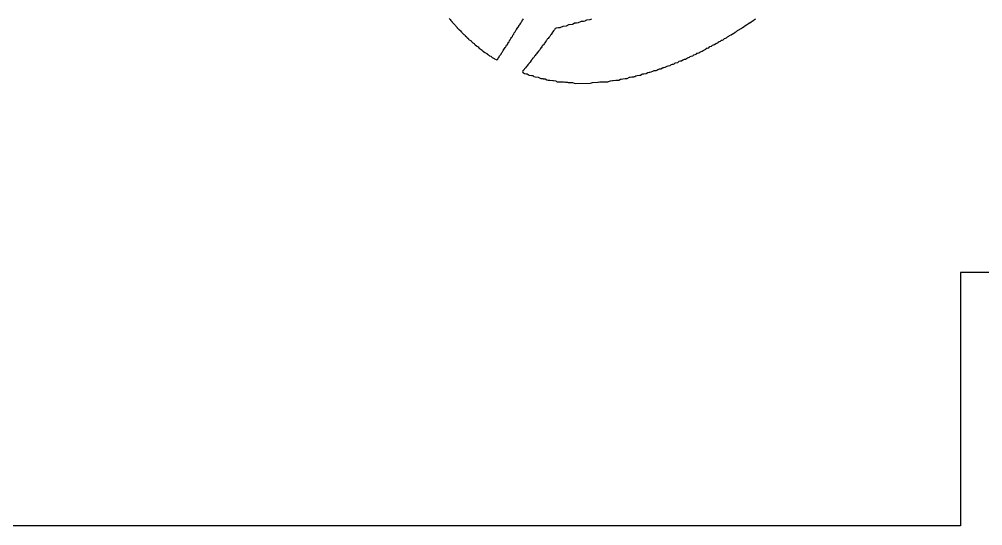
# Model space of a CAD drawing. Header units: millimetres. Extents: x -3 to 175, y -4 to 177.
# Drawn here: x 104.5 to 112.03, y 51.59 to 55.55 of the extents above; entities that cross this region are included whole.
import ezdxf

# ---------------------------------------------------------------- set-up
doc = ezdxf.new("R2010")
doc.units = ezdxf.units.MM
doc.layers.add('TopLayer', color=1, linetype='Continuous')
doc.layers.add('TopOverlay', color=2, linetype='Continuous')

msp = doc.modelspace()

# ---------------------------------------------------------------- linework, layer by layer
at = {"layer": 'TopLayer'}
for p, q in [((113.9583, 53.5686), (111.8616, 53.5686)), ((111.8616, 53.5686), (111.8616, 51.5874)), ((111.8616, 51.5874), (96.1072, 51.5874))]:
    msp.add_line(p, q, dxfattribs=at)
at = {"layer": 'TopOverlay'}
for p, q in [((107.8594, 55.5576), (107.8673, 55.5498)), ((107.8673, 55.5498), (107.8712, 55.5432)), ((107.8712, 55.5432), (107.8817, 55.5327)), ((107.8817, 55.5327), (107.883, 55.5301)), ((107.883, 55.5301), (107.8935, 55.5196)), ((107.8935, 55.5196), (107.8948, 55.517)), ((107.8948, 55.517), (107.9066, 55.5051)), ((107.9066, 55.5051), (107.9079, 55.5025)), ((107.9079, 55.5025), (107.9119, 55.4986)), ((107.9119, 55.4986), (107.9132, 55.496)), ((107.9132, 55.496), (107.9211, 55.4881)), ((108.4012, 55.492), (108.4025, 55.4947)), ((108.4025, 55.4947), (108.4065, 55.5038)), ((108.4065, 55.5038), (108.4078, 55.5065)), ((108.4078, 55.5065), (108.4156, 55.5143)), ((108.4156, 55.5143), (108.4189, 55.5229)), ((108.4189, 55.5229), (108.4235, 55.5301)), ((108.4235, 55.5301), (108.4274, 55.534)), ((108.4274, 55.534), (108.4301, 55.5406)), ((108.4301, 55.5406), (108.4333, 55.5478)), ((108.4333, 55.5478), (108.436, 55.5491)), ((108.436, 55.5491), (108.4419, 55.555)), ((108.7495, 55.4966), (108.7298, 55.4874)), ((108.7757, 55.4992), (108.7495, 55.4966)), ((108.7849, 55.5032), (108.7757, 55.4992)), ((108.7869, 55.5051), (108.7849, 55.5032)), ((108.7935, 55.5078), (108.7869, 55.5051)), ((108.7987, 55.5091), (108.7935, 55.5078)), ((108.8217, 55.5111), (108.7987, 55.5091)), ((108.8308, 55.515), (108.8217, 55.5111)), ((108.84, 55.5216), (108.8308, 55.515)), ((108.8558, 55.5229), (108.84, 55.5216)), ((108.8689, 55.5242), (108.8558, 55.5229)), ((108.8912, 55.5347), (108.8689, 55.5242)), ((108.9109, 55.536), (108.8912, 55.5347)), ((108.9214, 55.5386), (108.9109, 55.536)), ((108.924, 55.5412), (108.9214, 55.5386)), ((108.9332, 55.5465), (108.924, 55.5412)), ((108.9594, 55.5491), (108.9332, 55.5465)), ((108.9686, 55.5517), (108.9594, 55.5491)), ((108.9725, 55.5557), (108.9686, 55.5517)), ((110.1545, 55.4888), (110.169, 55.4966)), ((110.169, 55.4966), (110.1742, 55.5019)), ((110.1742, 55.5019), (110.186, 55.5084)), ((110.186, 55.5084), (110.1932, 55.5143)), ((110.1932, 55.5143), (110.2005, 55.5176)), ((110.2005, 55.5176), (110.2031, 55.5189)), ((110.2031, 55.5189), (110.2057, 55.5216)), ((110.2057, 55.5216), (110.2077, 55.5222)), ((110.2077, 55.5222), (110.2083, 55.5242)), ((110.2083, 55.5242), (110.211, 55.5255)), ((110.211, 55.5255), (110.2228, 55.532)), ((110.2228, 55.532), (110.2293, 55.5386)), ((110.2293, 55.5386), (110.2438, 55.5465)), ((110.2438, 55.5465), (110.2464, 55.5504)), ((110.2464, 55.5504), (110.249, 55.5517)), ((110.249, 55.5517), (110.2582, 55.557)), ((107.9211, 55.4881), (107.9224, 55.4855)), ((107.9224, 55.4855), (107.9283, 55.4796)), ((107.9283, 55.4796), (107.9309, 55.4783)), ((107.9309, 55.4783), (107.9342, 55.475)), ((107.9342, 55.475), (107.9355, 55.4724)), ((107.9355, 55.4724), (107.9401, 55.4678)), ((107.9401, 55.4678), (107.9427, 55.4664)), ((107.9427, 55.4664), (107.946, 55.4632)), ((107.946, 55.4632), (107.9473, 55.4605)), ((107.9473, 55.4605), (107.9532, 55.4546)), ((107.9532, 55.4546), (107.9558, 55.4533)), ((107.9558, 55.4533), (107.9591, 55.4501)), ((107.9591, 55.4501), (107.9604, 55.4474)), ((107.9604, 55.4474), (107.9663, 55.4415)), ((107.9663, 55.4415), (107.9689, 55.4402)), ((107.9689, 55.4402), (107.9722, 55.4369)), ((107.9722, 55.4369), (107.9735, 55.4343)), ((107.9735, 55.4343), (107.9781, 55.4297)), ((107.9781, 55.4297), (107.9807, 55.4284)), ((107.9807, 55.4284), (107.984, 55.4251)), ((107.984, 55.4251), (107.9853, 55.4225)), ((107.9853, 55.4225), (107.9912, 55.4166)), ((108.354, 55.4173), (108.3579, 55.4277)), ((108.3579, 55.4277), (108.3605, 55.4304)), ((108.3605, 55.4304), (108.3618, 55.433)), ((108.3618, 55.433), (108.3658, 55.4369)), ((108.3658, 55.4369), (108.3691, 55.4455)), ((108.3691, 55.4455), (108.3723, 55.4501)), ((108.3723, 55.4501), (108.3763, 55.454)), ((108.3763, 55.454), (108.3848, 55.4704)), ((108.3848, 55.4704), (108.3874, 55.4717)), ((108.3874, 55.4717), (108.392, 55.4802)), ((108.392, 55.4802), (108.396, 55.4868)), ((108.396, 55.4868), (108.4012, 55.492)), ((108.6518, 55.4277), (108.6459, 55.4166)), ((108.6583, 55.4343), (108.6518, 55.4277)), ((108.6649, 55.4461), (108.6583, 55.4343)), ((108.6662, 55.4487), (108.6649, 55.4461)), ((108.6682, 55.4494), (108.6662, 55.4487)), ((108.6715, 55.4527), (108.6682, 55.4494)), ((108.6767, 55.4619), (108.6715, 55.4527)), ((108.6846, 55.4697), (108.6767, 55.4619)), ((108.6898, 55.4789), (108.6846, 55.4697)), ((108.6957, 55.4835), (108.6898, 55.4789)), ((108.7154, 55.4848), (108.6957, 55.4835)), ((108.7246, 55.4861), (108.7154, 55.4848)), ((108.7298, 55.4874), (108.7246, 55.4861)), ((110.0365, 55.414), (110.0483, 55.4205)), ((110.0483, 55.4205), (110.0522, 55.4245)), ((110.0522, 55.4245), (110.0667, 55.4297)), ((110.0667, 55.4297), (110.0758, 55.4389)), ((110.0758, 55.4389), (110.0844, 55.4422)), ((110.0844, 55.4422), (110.0981, 55.452)), ((110.0981, 55.452), (110.1067, 55.4553)), ((110.1067, 55.4553), (110.1139, 55.4625)), ((110.1139, 55.4625), (110.1165, 55.4638)), ((110.1165, 55.4638), (110.1309, 55.4717)), ((110.1309, 55.4717), (110.1349, 55.4756)), ((110.1349, 55.4756), (110.1493, 55.4835)), ((110.1493, 55.4835), (110.1545, 55.4888)), ((107.9912, 55.4166), (107.9939, 55.4153)), ((107.9939, 55.4153), (107.9971, 55.412)), ((107.9971, 55.412), (107.9985, 55.4094)), ((107.9985, 55.4094), (108.003, 55.4048)), ((108.003, 55.4048), (108.0057, 55.4035)), ((108.0057, 55.4035), (108.0103, 55.3989)), ((108.0103, 55.3989), (108.0116, 55.3963)), ((108.0116, 55.3963), (108.0162, 55.3917)), ((108.0162, 55.3917), (108.028, 55.3851)), ((108.028, 55.3851), (108.0312, 55.3805)), ((108.0312, 55.3805), (108.045, 55.3667)), ((108.045, 55.3667), (108.0542, 55.3615)), ((108.0542, 55.3615), (108.0575, 55.3569)), ((108.0575, 55.3569), (108.0595, 55.3536)), ((108.0595, 55.3536), (108.0621, 55.3523)), ((108.0621, 55.3523), (108.0739, 55.3431)), ((108.0739, 55.3431), (108.0765, 55.3405)), ((108.3015, 55.3359), (108.3041, 55.3425)), ((108.3041, 55.3425), (108.3081, 55.349)), ((108.3081, 55.349), (108.3146, 55.3556)), ((108.3146, 55.3556), (108.3172, 55.3622)), ((108.3172, 55.3622), (108.3225, 55.3713)), ((108.3225, 55.3713), (108.3277, 55.3766)), ((108.3277, 55.3766), (108.331, 55.3851)), ((108.331, 55.3851), (108.3336, 55.3904)), ((108.3336, 55.3904), (108.3363, 55.3917)), ((108.3363, 55.3917), (108.3395, 55.3963)), ((108.3395, 55.3963), (108.3422, 55.4028)), ((108.3422, 55.4028), (108.3461, 55.4094)), ((108.3461, 55.4094), (108.354, 55.4173)), ((108.5875, 55.3438), (108.5849, 55.3372)), ((108.5921, 55.3484), (108.5875, 55.3438)), ((108.5947, 55.3497), (108.5921, 55.3484)), ((108.5967, 55.3517), (108.5947, 55.3497)), ((108.6019, 55.3608), (108.5967, 55.3517)), ((108.6065, 55.3654), (108.6019, 55.3608)), ((108.615, 55.3779), (108.6065, 55.3654)), ((108.6164, 55.3805), (108.615, 55.3779)), ((108.6216, 55.3858), (108.6164, 55.3805)), ((108.6275, 55.3969), (108.6216, 55.3858)), ((108.6301, 55.3982), (108.6275, 55.3969)), ((108.6334, 55.4015), (108.6301, 55.3982)), ((108.64, 55.4107), (108.6334, 55.4015)), ((108.6413, 55.4133), (108.64, 55.4107)), ((108.6432, 55.4153), (108.6413, 55.4133)), ((108.6459, 55.4166), (108.6432, 55.4153)), ((109.9, 55.3379), (109.9125, 55.3425)), ((109.9125, 55.3425), (109.9204, 55.349)), ((109.9204, 55.349), (109.9276, 55.3523)), ((109.9276, 55.3523), (109.9355, 55.3536)), ((109.9355, 55.3536), (109.9473, 55.3628)), ((109.9473, 55.3628), (109.9538, 55.3654)), ((109.9538, 55.3654), (109.9591, 55.3667)), ((109.9591, 55.3667), (109.9663, 55.3727)), ((109.9663, 55.3727), (109.9683, 55.3746)), ((109.9683, 55.3746), (109.9748, 55.3772)), ((109.9748, 55.3772), (109.9833, 55.3805)), ((109.9833, 55.3805), (109.9906, 55.3877)), ((109.9906, 55.3877), (109.9958, 55.389)), ((109.9958, 55.389), (110.0043, 55.3923)), ((110.0043, 55.3923), (110.0129, 55.4009)), ((110.0129, 55.4009), (110.022, 55.4035)), ((110.022, 55.4035), (110.0286, 55.4074)), ((110.0286, 55.4074), (110.0339, 55.4127)), ((110.0339, 55.4127), (110.0365, 55.414)), ((108.0765, 55.3405), (108.0857, 55.3353)), ((108.0857, 55.3353), (108.0923, 55.3287)), ((108.0923, 55.3287), (108.0949, 55.3274)), ((108.0949, 55.3274), (108.1021, 55.3215)), ((108.1021, 55.3215), (108.1067, 55.3169)), ((108.1067, 55.3169), (108.1093, 55.3156)), ((108.1093, 55.3156), (108.1178, 55.3097)), ((108.1178, 55.3097), (108.1191, 55.3071)), ((108.1191, 55.3071), (108.1237, 55.3025)), ((108.1237, 55.3025), (108.1355, 55.2959)), ((108.1355, 55.2959), (108.1395, 55.292)), ((108.1395, 55.292), (108.1539, 55.2841)), ((108.1539, 55.2841), (108.1565, 55.2802)), ((108.1565, 55.2802), (108.1592, 55.2788)), ((108.1592, 55.2788), (108.1683, 55.2736)), ((108.1683, 55.2736), (108.1762, 55.2657)), ((108.2543, 55.2651), (108.2556, 55.269)), ((108.2556, 55.269), (108.2661, 55.2795)), ((108.2661, 55.2795), (108.2694, 55.288)), ((108.2694, 55.288), (108.2726, 55.2926)), ((108.2726, 55.2926), (108.2766, 55.2966)), ((108.2766, 55.2966), (108.2812, 55.309)), ((108.2812, 55.309), (108.2884, 55.3162)), ((108.2884, 55.3162), (108.2963, 55.3307)), ((108.2963, 55.3307), (108.3015, 55.3359)), ((108.5311, 55.2677), (108.5258, 55.2624)), ((108.5376, 55.2769), (108.5311, 55.2677)), ((108.539, 55.2795), (108.5376, 55.2769)), ((108.5422, 55.2828), (108.539, 55.2795)), ((108.5481, 55.29), (108.5422, 55.2828)), ((108.5494, 55.2926), (108.5481, 55.29)), ((108.5586, 55.3018), (108.5494, 55.2926)), ((108.5626, 55.3084), (108.5586, 55.3018)), ((108.5704, 55.3162), (108.5626, 55.3084)), ((108.577, 55.328), (108.5704, 55.3162)), ((108.579, 55.33), (108.577, 55.328)), ((108.5849, 55.3372), (108.579, 55.33)), ((109.7649, 55.2657), (109.7741, 55.2749)), ((109.7741, 55.2749), (109.7833, 55.2762)), ((109.7833, 55.2762), (109.7918, 55.2795)), ((109.7918, 55.2795), (109.7944, 55.2821)), ((109.7944, 55.2821), (109.7957, 55.2848)), ((109.7957, 55.2848), (109.7977, 55.2867)), ((109.7977, 55.2867), (109.803, 55.288)), ((109.803, 55.288), (109.8121, 55.2893)), ((109.8121, 55.2893), (109.8213, 55.2946)), ((109.8213, 55.2946), (109.8253, 55.2985)), ((109.8253, 55.2985), (109.8384, 55.3025)), ((109.8384, 55.3025), (109.8476, 55.3077)), ((109.8476, 55.3077), (109.8515, 55.3116)), ((109.8515, 55.3116), (109.8679, 55.3176)), ((109.8679, 55.3176), (109.8705, 55.3202)), ((109.8705, 55.3202), (109.8718, 55.3228)), ((109.8718, 55.3228), (109.8738, 55.3248)), ((109.8738, 55.3248), (109.8791, 55.3261)), ((109.8791, 55.3261), (109.8909, 55.3287)), ((109.8909, 55.3287), (109.9, 55.3379)), ((108.1762, 55.2657), (108.1847, 55.2624)), ((108.1847, 55.2624), (108.1893, 55.2592)), ((108.1893, 55.2592), (108.1946, 55.2539)), ((108.1946, 55.2539), (108.2011, 55.2513)), ((108.2011, 55.2513), (108.2103, 55.2461)), ((108.2103, 55.2461), (108.2143, 55.2421)), ((108.2143, 55.2421), (108.2267, 55.2375)), ((108.2267, 55.2375), (108.2326, 55.2356)), ((108.2326, 55.2356), (108.2379, 55.2369)), ((108.2379, 55.2369), (108.2398, 55.2388)), ((108.2398, 55.2388), (108.2431, 55.2474)), ((108.2431, 55.2474), (108.2464, 55.252)), ((108.2464, 55.252), (108.2503, 55.2559)), ((108.2503, 55.2559), (108.2516, 55.2585)), ((108.2516, 55.2585), (108.2543, 55.2651)), ((108.4747, 55.1955), (108.4707, 55.189)), ((108.4825, 55.2034), (108.4747, 55.1955)), ((108.4839, 55.206), (108.4825, 55.2034)), ((108.4865, 55.2087), (108.4839, 55.206)), ((108.4878, 55.2113), (108.4865, 55.2087)), ((108.4924, 55.2159), (108.4878, 55.2113)), ((108.5009, 55.2283), (108.4924, 55.2159)), ((108.5022, 55.231), (108.5009, 55.2283)), ((108.5062, 55.2349), (108.5022, 55.231)), ((108.5127, 55.2441), (108.5062, 55.2349)), ((108.514, 55.2467), (108.5127, 55.2441)), ((108.516, 55.2474), (108.514, 55.2467)), ((108.5226, 55.2539), (108.516, 55.2474)), ((108.5258, 55.2624), (108.5226, 55.2539)), ((109.5878, 55.1896), (109.595, 55.1955)), ((109.595, 55.1955), (109.5983, 55.1988)), ((109.5983, 55.1988), (109.6068, 55.2008)), ((109.6068, 55.2008), (109.6147, 55.2021)), ((109.6147, 55.2021), (109.6213, 55.2047)), ((109.6213, 55.2047), (109.6291, 55.21)), ((109.6291, 55.21), (109.6311, 55.2119)), ((109.6311, 55.2119), (109.6495, 55.2146)), ((109.6495, 55.2146), (109.6567, 55.2205)), ((109.6567, 55.2205), (109.66, 55.2238)), ((109.66, 55.2238), (109.6705, 55.2264)), ((109.6705, 55.2264), (109.6783, 55.2277)), ((109.6783, 55.2277), (109.6875, 55.2342)), ((109.6875, 55.2342), (109.6901, 55.2356)), ((109.6901, 55.2356), (109.6967, 55.2382)), ((109.6967, 55.2382), (109.7019, 55.2395)), ((109.7019, 55.2395), (109.7098, 55.2408)), ((109.7098, 55.2408), (109.7256, 55.2513)), ((109.7256, 55.2513), (109.7328, 55.2533)), ((109.7328, 55.2533), (109.7413, 55.2565)), ((109.7413, 55.2565), (109.7439, 55.2592)), ((109.7439, 55.2592), (109.7465, 55.2605)), ((109.7465, 55.2605), (109.7531, 55.2631)), ((109.7531, 55.2631), (109.7649, 55.2657)), ((108.4366, 55.1483), (108.434, 55.1418)), ((108.434, 55.1418), (108.4353, 55.1365)), ((108.4353, 55.1365), (108.4373, 55.1345)), ((108.4432, 55.1549), (108.4366, 55.1483)), ((108.4373, 55.1345), (108.4399, 55.1332)), ((108.4399, 55.1332), (108.4491, 55.1267)), ((108.4497, 55.1641), (108.4432, 55.1549)), ((108.4491, 55.1267), (108.4622, 55.1254)), ((108.4511, 55.1667), (108.4497, 55.1641)), ((108.457, 55.1726), (108.4511, 55.1667)), ((108.4635, 55.1831), (108.457, 55.1726)), ((108.4622, 55.1254), (108.4701, 55.124)), ((108.4661, 55.1844), (108.4635, 55.1831)), ((108.4707, 55.189), (108.4661, 55.1844)), ((108.4701, 55.124), (108.4845, 55.1149)), ((109.3576, 55.1155), (109.3681, 55.1221)), ((109.3681, 55.1221), (109.374, 55.124)), ((109.374, 55.124), (109.3832, 55.1254)), ((109.3832, 55.1254), (109.4002, 55.1267)), ((109.4002, 55.1267), (109.4146, 55.1359)), ((109.4146, 55.1359), (109.4238, 55.1372)), ((109.4238, 55.1372), (109.4291, 55.1385)), ((109.4291, 55.1385), (109.4409, 55.1398)), ((109.4409, 55.1398), (109.4527, 55.1463)), ((109.4527, 55.1463), (109.4592, 55.149)), ((109.4592, 55.149), (109.4645, 55.1503)), ((109.4645, 55.1503), (109.4796, 55.1523)), ((109.4796, 55.1523), (109.4848, 55.1536)), ((109.4848, 55.1536), (109.492, 55.1582)), ((109.492, 55.1582), (109.5012, 55.1621)), ((109.5012, 55.1621), (109.5065, 55.1634)), ((109.5065, 55.1634), (109.5157, 55.1647)), ((109.5157, 55.1647), (109.5275, 55.1713)), ((109.5275, 55.1713), (109.534, 55.1739)), ((109.534, 55.1739), (109.5393, 55.1752)), ((109.5393, 55.1752), (109.5504, 55.1772)), ((109.5504, 55.1772), (109.555, 55.1791)), ((109.555, 55.1791), (109.5642, 55.1857)), ((109.5642, 55.1857), (109.5734, 55.1883)), ((109.5734, 55.1883), (109.5878, 55.1896)), ((108.4845, 55.1149), (108.5029, 55.1122)), ((108.5029, 55.1122), (108.5134, 55.1109)), ((108.5134, 55.1109), (108.5206, 55.105)), ((108.5206, 55.105), (108.5226, 55.1031)), ((108.5226, 55.1031), (108.5317, 55.1004)), ((108.5317, 55.1004), (108.5554, 55.0991)), ((108.5554, 55.0991), (108.5777, 55.0886)), ((108.5777, 55.0886), (108.5901, 55.088)), ((108.5901, 55.088), (108.5921, 55.0886)), ((108.5921, 55.0886), (108.596, 55.0873)), ((108.596, 55.0873), (108.6105, 55.086)), ((108.6105, 55.086), (108.6249, 55.0794)), ((108.6249, 55.0794), (108.6341, 55.0768)), ((108.6341, 55.0768), (108.6472, 55.0755)), ((108.6472, 55.0755), (108.6708, 55.0742)), ((108.6708, 55.0742), (108.6747, 55.0729)), ((108.6747, 55.0729), (108.6931, 55.0703)), ((108.6931, 55.0703), (108.6957, 55.0676)), ((108.6957, 55.0676), (108.6983, 55.0663)), ((108.6983, 55.0663), (108.7049, 55.0637)), ((108.7049, 55.0637), (108.7541, 55.0617)), ((108.7541, 55.0617), (108.7639, 55.0611)), ((108.7639, 55.0611), (108.7679, 55.0624)), ((108.7679, 55.0624), (108.7718, 55.0611)), ((108.7718, 55.0611), (108.7862, 55.0598)), ((108.7862, 55.0598), (108.7902, 55.0585)), ((108.7902, 55.0585), (108.8256, 55.0571)), ((108.8256, 55.0571), (108.8374, 55.0519)), ((108.8374, 55.0519), (108.8466, 55.0506)), ((108.8466, 55.0506), (108.966, 55.0519)), ((108.966, 55.0519), (108.9804, 55.0585)), ((108.9804, 55.0585), (109.0224, 55.0598)), ((109.0224, 55.0598), (109.0263, 55.0611)), ((109.0263, 55.0611), (109.0394, 55.0624)), ((109.0394, 55.0624), (109.1011, 55.0637)), ((109.1011, 55.0637), (109.105, 55.065)), ((109.105, 55.065), (109.1136, 55.0683)), ((109.1136, 55.0683), (109.1208, 55.0716)), ((109.1208, 55.0716), (109.1378, 55.0729)), ((109.1378, 55.0729), (109.1418, 55.0742)), ((109.1418, 55.0742), (109.1628, 55.0755)), ((109.1628, 55.0755), (109.1864, 55.0768)), ((109.1864, 55.0768), (109.2008, 55.0834)), ((109.2008, 55.0834), (109.2061, 55.0847)), ((109.2061, 55.0847), (109.2185, 55.0867)), ((109.2185, 55.0867), (109.2362, 55.0886)), ((109.2362, 55.0886), (109.2533, 55.0899)), ((109.2533, 55.0899), (109.2703, 55.0978)), ((109.2703, 55.0978), (109.2756, 55.0991)), ((109.2756, 55.0991), (109.2887, 55.1004)), ((109.2887, 55.1004), (109.3044, 55.1017)), ((109.3044, 55.1017), (109.3084, 55.1031)), ((109.3084, 55.1031), (109.311, 55.1044)), ((109.311, 55.1044), (109.3202, 55.1096)), ((109.3202, 55.1096), (109.3294, 55.1122)), ((109.3294, 55.1122), (109.3523, 55.1142)), ((109.3523, 55.1142), (109.3576, 55.1155))]:
    msp.add_line(p, q, dxfattribs=at)

doc.saveas('drawing.dxf')
